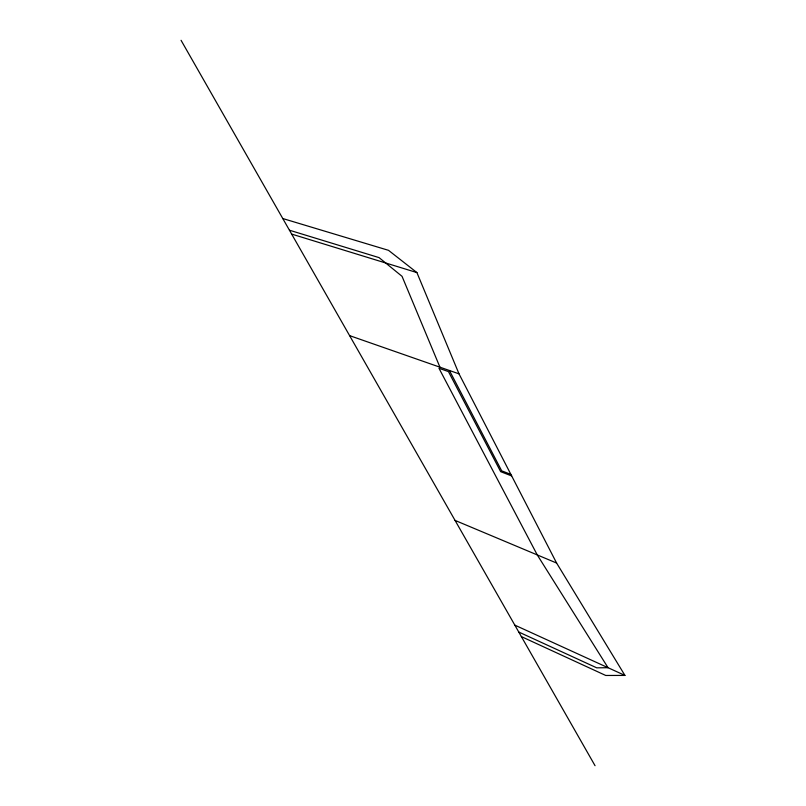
<?xml version="1.0" encoding="UTF-8"?>
<svg xmlns="http://www.w3.org/2000/svg" width="806" height="806" viewBox="0 0 806 806"><rect width="100%" height="100%" fill="white"/><g stroke="black" fill="none" stroke-linecap="round" stroke-linejoin="round"><path stroke-width="1.21" d="M282.785 218.537L388.522 250.334L416.904 272.579L459.007 373.843L556.614 563.051L624.942 675.428L605.749 675.468L521.371 636.599M289.445 230.214L379.062 257.618L402.043 276.327L439.945 367.193M291.651 234.083L416.904 272.579M349.603 335.628L459.007 373.843M510.883 474.402L501.685 470.835L449.436 370.498M511.679 475.943L500.657 471.661L448.448 371.586L438.978 368.282L537.27 554.931L608.046 667.711L596.722 667.831L518.772 632.035M455.068 520.414L556.614 563.051M514.832 625.134L624.942 675.428M181.058 40.3L595.05 765.7"/></g></svg>
